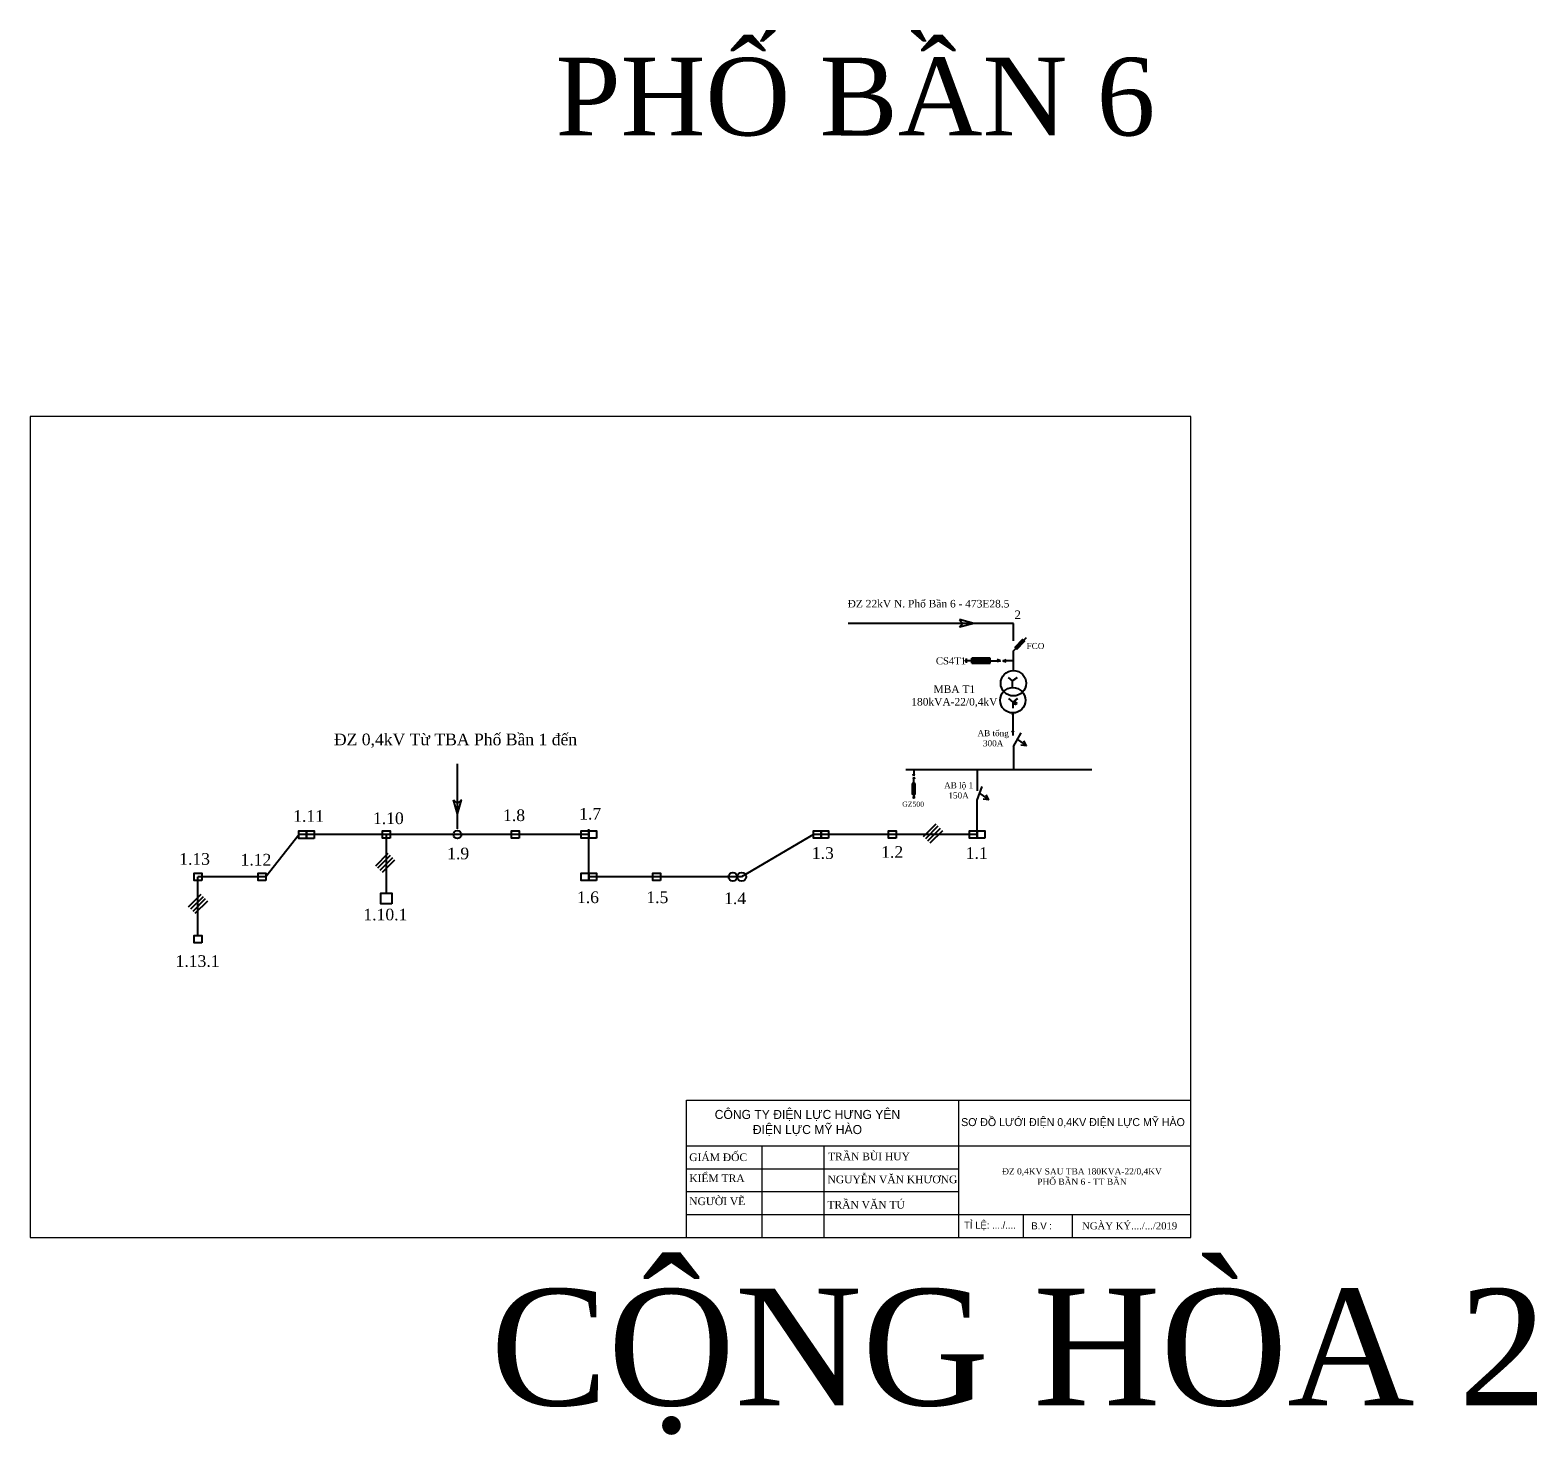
# Model space of a CAD drawing. Extents: x -2498 to 7641, y -1476 to 9052.
# Drawn here: x 1119.3 to 1507.2, y 8690.3 to 9051.8 of the extents above; entities that cross this region are included whole.
import ezdxf

# ---------------------------------------------------------------- set-up
doc = ezdxf.new("R2010")
doc.units = 0
doc.header["$LTSCALE"] = 0.08
doc.header["$MEASUREMENT"] = 0
doc.layers.get('0').update_dxf_attribs({"linetype": 'CONTINUOUS', "lineweight": 40})
doc.layers.add('Duong manh', color=8, linetype='CONTINUOUS')
doc.layers.add('khung', color=3, linetype='CONTINUOUS', lineweight=18)
doc.layers.add('NET DAM', color=6, linetype='CONTINUOUS', lineweight=25)
doc.styles.add('anh thong', font='times.ttf', dxfattribs={"height": 0.5})
doc.styles.get("Standard").update_dxf_attribs({"font": 'VHTEKN.TTF', "height": 2.5})

# ---------------------------------------------------------------- blocks, each defined once
blk = doc.blocks.new('khung')
at = {"layer": 'khung', "color": 5, "lineweight": -3, "ltscale": 4}
for p, q in [((630143, 2296298.9), (632881, 2296298.9)), ((630143, 2295554.2), (630143, 2296298.9)), ((631620.1, 2296298.9), (631620.1, 2295554.2)), ((630143, 2296050.6), (631457.3, 2296050.6)), ((630143, 2296050.6), (632881, 2296050.6)), ((630552, 2296050.6), (630552, 2295554.2)), ((630888.9, 2296050.6), (630888.9, 2295554.2)), ((630143, 2295926.5), (631620.1, 2295926.5)), ((630143, 2295802.4), (631620.1, 2295802.4)), ((630143, 2295678.3), (631512, 2295678.3)), ((630143, 2295678.3), (632881, 2295678.3)), ((631972.7, 2295554.2), (631972.7, 2295678.3)), ((632238.4, 2295554.2), (632238.4, 2295678.3))]:
    blk.add_line(p, q, dxfattribs=at)
blk.add_lwpolyline([(632881, 2300009), (626580.6, 2300009), (626580.6, 2295554.2), (632881, 2295554.2), (632881, 2300009)], dxfattribs=at)
at = {"layer": 'Duong manh', "color": 0, "lineweight": -3, "ltscale": 4}
for s, insert, char_height, width, attachment_point in [('{\\f.VnAvantH|b0|i0|c0|p34;C¤NG TY §IÖN LùC H¦NG Y£N\\P®iÖn lùc mü hµo}', (630800.1, 2296174.8), 49.141, 1314.329, 5), ('{\\f.VnAvantH|b0|i0|c0|p34;s¬ ®å l\xadíi ®iÖn 0,4kv ®iÖn lùc mü hµo}', (632241.6, 2296174.8), 43.049, 1423.665, 5), ('{\\fTimes New Roman|b0|i0|c0|p18; GIÁM ĐỐC}', (630143, 2295988.6), 41.37, 409.064, 4), ('{\\fTimes New Roman|b0|i0|c0|p18; TRẦN BÙI HUY}', (630896.3, 2295992.9), 41.37, 536.856, 4), ('{\\f.VnAvantH|b0|i0|c0|p34; \\fTimes New Roman|b0|i0|c0|p18; KIỂM TRA}', (630128, 2295874.7), 41.37, 409.064, 4), ('{\\fTimes New Roman|b0|i0|c0|p18; NGUYỄN VĂN KHƯƠNG}', (630893.6, 2295868.1), 41.37, 717.247, 4), ('{\\fTimes New Roman|b0|i0|c0|p18; NGƯỜI VẼ}', (630143, 2295749.5), 41.37, 409.064, 4), ('{\\f.VnAvantH|b0|i0|c0|p34; \\fTimes New Roman|b0|i0|c0|p18;TRẦN VĂN TÚ}', (630893.4, 2295730.7), 41.37, 536.856, 4), ('{\\f.VnAvantH|b0|i0|c0|p34; tØ lÖ: ..../....}', (631636.6, 2295616.3), 38.475, 301.491, 4), ('{\\f.VnAvantH|b0|i0|c0|p34;b.v :}', (632071.5, 2295616.3), 38.475, 424.338, 5), ('{\\fTimes New Roman|b0|i0|c0|p18;NGÀY KÝ..../.../2019}', (632549.2, 2295616.3), 38.475, 820.671, 5)]:
    blk.add_mtext(s, dxfattribs=dict(at, insert=insert, char_height=char_height, width=width, attachment_point=attachment_point))

msp = doc.modelspace()

# ---------------------------------------------------------------- hatches: boundary and pattern name
at = {"lineweight": 30}
msp.add_hatch(color=256, dxfattribs=at).paths.add_polyline_path([(1229.42728, 8845.83954, 1), (1229.23914, 8845.83954, 1)])

# ---------------------------------------------------------------- linework, layer by layer
for p, q in [((1372.45531, 8899.17421), (1329.93919, 8899.17421)), ((1362.25769, 8899.17421), (1358.60675, 8900.14273)), ((1358.60675, 8900.14273), (1359.38003, 8899.17421)), ((1362.25769, 8899.17421), (1358.60675, 8898.2057)), ((1358.60675, 8898.2057), (1359.38003, 8899.17421)), ((1372.45531, 8894.64632), (1372.45531, 8899.17421)), ((1372.45531, 8892.08804), (1375.79143, 8895.52954)), ((1360.41926, 8888.9788), (1360.41926, 8890.1359)), ((1366.43891, 8890.20231), (1361.70919, 8890.20231)), ((1361.70919, 8888.91239), (1361.70919, 8890.20231)), ((1362.13916, 8888.91239), (1362.13916, 8890.20231)), ((1362.56914, 8888.91239), (1362.56914, 8890.20231)), ((1362.99911, 8888.91239), (1362.99911, 8890.20231)), ((1363.42909, 8888.91239), (1363.42909, 8890.20231)), ((1363.85906, 8888.91239), (1363.85906, 8890.20231)), ((1364.28904, 8888.91239), (1364.28904, 8890.20231)), ((1364.71901, 8888.91239), (1364.71901, 8890.20231)), ((1365.14899, 8888.91239), (1365.14899, 8890.20231)), ((1366.43891, 8888.91239), (1365.57896, 8890.20231)), ((1365.57896, 8888.91239), (1366.43891, 8890.20231)), ((1365.57896, 8888.91239), (1365.57896, 8890.20231)), ((1366.43891, 8888.91239), (1366.43891, 8890.20231)), ((1372.45531, 8887.02666), (1372.45531, 8892.08804)), ((1360.1247, 8889.42367), (1360.1247, 8889.69103)), ((1360.27198, 8889.24428), (1360.27198, 8889.87042)), ((1361.70919, 8889.55735), (1360.43577, 8889.55735)), ((1366.43891, 8889.55735), (1361.70919, 8889.55735)), ((1366.43891, 8889.55735), (1369.14322, 8889.55735)), ((1369.14322, 8889.55735), (1368.30753, 8889.83761)), ((1369.14322, 8889.55735), (1368.30753, 8889.27709)), ((1369.751, 8889.55735), (1370.5867, 8889.83761)), ((1372.45531, 8889.55735), (1369.751, 8889.55735)), ((1369.751, 8889.55735), (1370.5867, 8889.27709)), ((1372.25579, 8884.35016), (1371.19579, 8885.26728)), ((1372.25579, 8884.35016), (1373.39623, 8885.26728)), ((1373.39623, 8885.26728), (1372.25579, 8884.35016)), ((1372.25579, 8882.78611), (1372.25579, 8884.35016)), ((1372.35357, 8878.88146), (1371.29357, 8879.79859)), ((1372.35357, 8878.88146), (1373.49401, 8879.79859)), ((1373.49401, 8879.79859), (1372.35357, 8878.88146)), ((1372.35357, 8877.31742), (1372.35357, 8878.88146)), ((1372.53161, 8875.88658), (1372.08359, 8875.88658)), ((1372.08359, 8875.88658), (1372.29602, 8875.60917)), ((1372.29602, 8876.10912), (1372.29602, 8870.27454)), ((1372.29602, 8875.60917), (1372.53161, 8875.88658)), ((1372.08359, 8871.26057), (1372.29602, 8871.53798)), ((1372.53161, 8871.26057), (1372.08359, 8871.26057)), ((1372.29602, 8871.53798), (1372.53161, 8871.26057)), ((1372.49099, 8867.50472), (1374.47531, 8871.03392)), ((1372.49099, 8867.50472), (1372.49099, 8861.67013)), ((1373.48315, 8869.26932), (1375.80824, 8867.65337)), ((1375.82732, 8867.65078), (1374.39054, 8867.82019)), ((1375.81732, 8867.63639), (1375.15769, 8868.924)), ((1229.33321, 8846.27392), (1229.33321, 8863.04172)), ((1344.72602, 8861.57625), (1392.6058, 8861.57625)), ((1346.79013, 8859.95367), (1346.62198, 8860.45508)), ((1346.79013, 8859.589), (1346.62198, 8859.08758)), ((1346.79013, 8861.57625), (1346.79013, 8859.95367)), ((1346.79013, 8859.95367), (1346.95829, 8860.45508)), ((1346.79013, 8857.96641), (1346.79013, 8859.589)), ((1346.79013, 8859.589), (1346.95829, 8859.08758)), ((1363.18387, 8856.04581), (1363.18235, 8861.57625)), ((1346.40315, 8857.96641), (1346.40315, 8855.12858)), ((1347.17711, 8857.96641), (1346.40315, 8857.45044)), ((1347.17711, 8857.45044), (1346.40315, 8857.96641)), ((1347.17711, 8857.96641), (1346.40315, 8857.96641)), ((1347.17711, 8857.45044), (1346.40315, 8857.45044)), ((1347.17711, 8857.19246), (1346.40315, 8857.19246)), ((1347.17711, 8856.93447), (1346.40315, 8856.93447)), ((1347.17711, 8856.67649), (1346.40315, 8856.67649)), ((1347.17711, 8856.4185), (1346.40315, 8856.4185)), ((1347.17711, 8856.16052), (1346.40315, 8856.16052)), ((1347.17711, 8855.90253), (1346.40315, 8855.90253)), ((1347.17711, 8855.64455), (1346.40315, 8855.64455)), ((1347.17711, 8855.38656), (1346.40315, 8855.38656)), ((1347.17711, 8855.12858), (1346.40315, 8855.12858)), ((1346.79013, 8857.96641), (1346.79013, 8855.12858)), ((1346.79013, 8855.12858), (1346.79013, 8854.36453)), ((1363.76737, 8855.41567), (1366.09246, 8853.79972)), ((1229.33321, 8850.15426), (1228.31684, 8853.76778)), ((1228.31684, 8853.76778), (1229.33321, 8852.81888)), ((1229.33321, 8850.15426), (1230.34958, 8853.76778)), ((1230.34958, 8853.76778), (1229.33321, 8852.81888)), ((1347.13726, 8854.35462), (1346.443, 8854.35462)), ((1346.97798, 8854.26625), (1346.60229, 8854.26625)), ((1346.87034, 8854.17789), (1346.70992, 8854.17789)), ((1363.13001, 8844.82599), (1363.1275, 8853.64693)), ((1366.11154, 8853.79713), (1364.67476, 8853.96655)), ((1366.10154, 8853.78274), (1365.44191, 8855.07035)), ((1352.47424, 8847.5094), (1349.2364, 8844.27156)), ((1188.5588, 8844.82599), (1180.0138, 8833.94391)), ((1263.12796, 8844.82599), (1188.5588, 8844.82599)), ((1211.03372, 8829.74674), (1211.03372, 8844.82599)), ((1263.12796, 8833.94391), (1263.12796, 8846.19969)), ((1320.9557, 8844.82599), (1302.49059, 8833.94391)), ((1363.13001, 8844.82599), (1320.9557, 8844.82599)), ((1353.03993, 8846.94372), (1349.80209, 8843.70588)), ((1353.60561, 8846.37803), (1350.36777, 8843.14019)), ((1354.1713, 8845.81235), (1350.93346, 8842.57451)), ((1211.45439, 8839.96977), (1208.21655, 8836.73194)), ((1212.02007, 8839.40409), (1208.78223, 8836.16625)), ((1212.58576, 8838.8384), (1209.34792, 8835.60056)), ((1213.15144, 8838.27272), (1209.9136, 8835.03488)), ((1180.0138, 8833.94391), (1162.54552, 8833.94391)), ((1162.54552, 8818.8669), (1162.54552, 8833.94391)), ((1302.49059, 8833.94391), (1263.12796, 8833.94391)), ((1163.28175, 8829.40438), (1160.04391, 8826.16654)), ((1163.84743, 8828.83869), (1160.6096, 8825.60085)), ((1164.41312, 8828.27301), (1161.17528, 8825.03517)), ((1164.97881, 8827.70732), (1161.74097, 8824.46948))]:
    msp.add_line(p, q)
at = {"ltscale": 8}
for p, q in [((1361.70919, 8888.91239), (1366.43891, 8888.91239)), ((1347.17711, 8855.12858), (1347.17711, 8857.96641)), ((1363.1275, 8853.64693), (1364.40724, 8857.18442))]:
    msp.add_line(p, q, dxfattribs=at)
for points in [[(1373.33451, 8892.56469), (1375.27604, 8894.58168), (1374.81826, 8895.02234), (1372.87673, 8893.00534)], [(1190.49882, 8843.82855), (1188.53065, 8843.82855), (1188.53065, 8845.75172), (1190.49882, 8845.75172)], [(1192.467, 8843.82855), (1190.49882, 8843.82855), (1190.49882, 8845.75172), (1192.467, 8845.75172)], [(1212.01781, 8843.8644), (1210.04963, 8843.8644), (1210.04963, 8845.78758), (1212.01781, 8845.78758)], [(1245.24995, 8843.8644), (1243.28177, 8843.8644), (1243.28177, 8845.78758), (1245.24995, 8845.78758)], [(1263.12796, 8843.8644), (1261.15978, 8843.8644), (1261.15978, 8845.78758), (1263.12796, 8845.78758)], [(1265.09613, 8843.8644), (1263.12796, 8843.8644), (1263.12796, 8845.78758), (1265.09613, 8845.78758)], [(1322.92387, 8843.8644), (1320.9557, 8843.8644), (1320.9557, 8845.78758), (1322.92387, 8845.78758)], [(1324.89204, 8843.8644), (1322.92387, 8843.8644), (1322.92387, 8845.78758), (1324.89204, 8845.78758)], [(1342.24858, 8843.8644), (1340.28041, 8843.8644), (1340.28041, 8845.78758), (1342.24858, 8845.78758)], [(1363.13001, 8843.8644), (1361.16183, 8843.8644), (1361.16183, 8845.78758), (1363.13001, 8845.78758)], [(1365.09818, 8843.8644), (1363.13001, 8843.8644), (1363.13001, 8845.78758), (1365.09818, 8845.78758)], [(1163.5296, 8832.98232), (1161.56143, 8832.98232), (1161.56143, 8834.9055), (1163.5296, 8834.9055)], [(1180.0138, 8832.98232), (1178.04562, 8832.98232), (1178.04562, 8834.9055), (1180.0138, 8834.9055)], [(1263.12796, 8832.98232), (1261.15978, 8832.98232), (1261.15978, 8834.9055), (1263.12796, 8834.9055)], [(1265.09613, 8832.98232), (1263.12796, 8832.98232), (1263.12796, 8834.9055), (1265.09613, 8834.9055)], [(1281.60965, 8832.98232), (1279.64148, 8832.98232), (1279.64148, 8834.9055), (1281.60965, 8834.9055)], [(1212.43956, 8826.99934), (1209.62788, 8826.99934), (1209.62788, 8829.74674), (1212.43956, 8829.74674)], [(1163.5296, 8816.94372), (1161.56143, 8816.94372), (1161.56143, 8818.8669), (1163.5296, 8818.8669)]]:
    msp.add_lwpolyline(points, close=True)
for centre, radius in [((1372.45531, 8883.75757), 3.26909), ((1372.29602, 8879.37821), 3.26909), ((1372.95478, 8878.61512), 0.31304), ((1229.33321, 8844.82599), 1.01355), ((1300.21923, 8833.94391), 1.13568), ((1302.49059, 8833.94391), 1.13568)]:
    msp.add_circle(centre, radius)
at = {"lineweight": 30}
msp.add_circle((1229.33321, 8845.83954), 0.09407, dxfattribs=at)

# ---------------------------------------------------------------- block references
at = {"layer": 'NET DAM', "color": 7, "xscale": 0.04742115839962935, "yscale": 0.04742115839962935, "zscale": 0.04742115840000001}
msp.add_blockref('khung', (-28593.84286, -100116.6691), dxfattribs=at)

# ---------------------------------------------------------------- texts
at = {"color": 0, "linetype": 'Continuous', "lineweight": 30, "ltscale": 10}
for s, insert, char_height, width, attachment_point in [('{\\fTimes New Roman|b0|i0|c0|p18;PHỐ BẦN 6}', (1254.56784, 9044.72839), 20, 309.2831305, 1), ('\\pi24.51;{\\fTimes New Roman|b0|i0|c238|p18;Đ\\fTimes New Roman|b0|i0|c0|p18;Z 0,4KV SAU TBA 180KVA-22/0,4KV \\PPHỐ BẦN 6 - TT BẦN}', (1377.85084, 8758.95734), 1.6, 92.3844012, 2), ('{\\fTimes New Roman|b0|i0|c0|p18;CỘNG HÒA 2}', (1237.82787, 8727.93194), 30, 395.8210281, 1)]:
    msp.add_mtext(s, dxfattribs=dict(at, insert=insert, char_height=char_height, width=width, attachment_point=attachment_point))
at = {"style": 'anh thong'}
for s, insert, char_height, width, attachment_point in [('{\\fTimes New Roman|b0|i0|c238|p18;Đ}Z 22kV N. Phố Bần 6 - 473E28.5', (1329.77696, 8905.21398), 1.95, 112.7871298, 1), ('2', (1372.73626, 8902.48752), 2.184, 27.7125333, 1), ('FCO', (1375.84002, 8894.14574), 1.56, 27.7125333, 1), ('CS4T1', (1352.49058, 8890.44136), 1.82, 42.2069001, 1), ('MBA T1\\P180kVA-22/0,4kV', (1357.24809, 8883.2184), 1.95, 84.1467292, 2), ('ĐZ 0,4kV Từ TBA Phố Bần 1 đến', (1228.84301, 8870.80235), 3, 66.5685076, 2), ('AB tổng\\P300A', (1367.24004, 8871.69629), 1.56, 39.0208, 2), ('AB lộ 1\\P150A', (1358.34884, 8858.26954), 1.56, 39.0208, 2), ('1.8', (1243.90957, 8851.29501), 3, 30.016, 2), ('1.7', (1263.49936, 8851.67496), 3, 30.016, 2), ('GZ500', (1343.82863, 8853.30062), 1.3, 42.2069001, 1), ('1.11', (1191.00801, 8851.10178), 3, 30.016, 2), ('1.10', (1211.54873, 8850.51906), 3, 30.016, 2), ('1.13', (1161.67105, 8840.05063), 3, 30.016, 2), ('1.12', (1177.45699, 8839.86066), 3, 30.016, 2), ('1.9', (1229.52214, 8841.45733), 3, 30.016, 2), ('1.3', (1323.39216, 8841.57473), 3, 30.016, 2), ('1.2', (1341.23757, 8841.83834), 3, 30.016, 2), ('1.1', (1363.01413, 8841.55945), 3, 30.016, 2), ('1.6', (1262.93359, 8830.18819), 3, 30.016, 2), ('1.5', (1280.79308, 8830.18819), 3, 30.016, 2), ('1.4', (1300.81737, 8829.9179), 3, 30.016, 2), ('1.10.1', (1210.78376, 8825.74921), 3, 30.016, 2), ('1.13.1', (1162.43182, 8813.77467), 3, 30.016, 2)]:
    msp.add_mtext(s, dxfattribs=dict(at, insert=insert, char_height=char_height, width=width, attachment_point=attachment_point))

doc.saveas('drawing.dxf')
